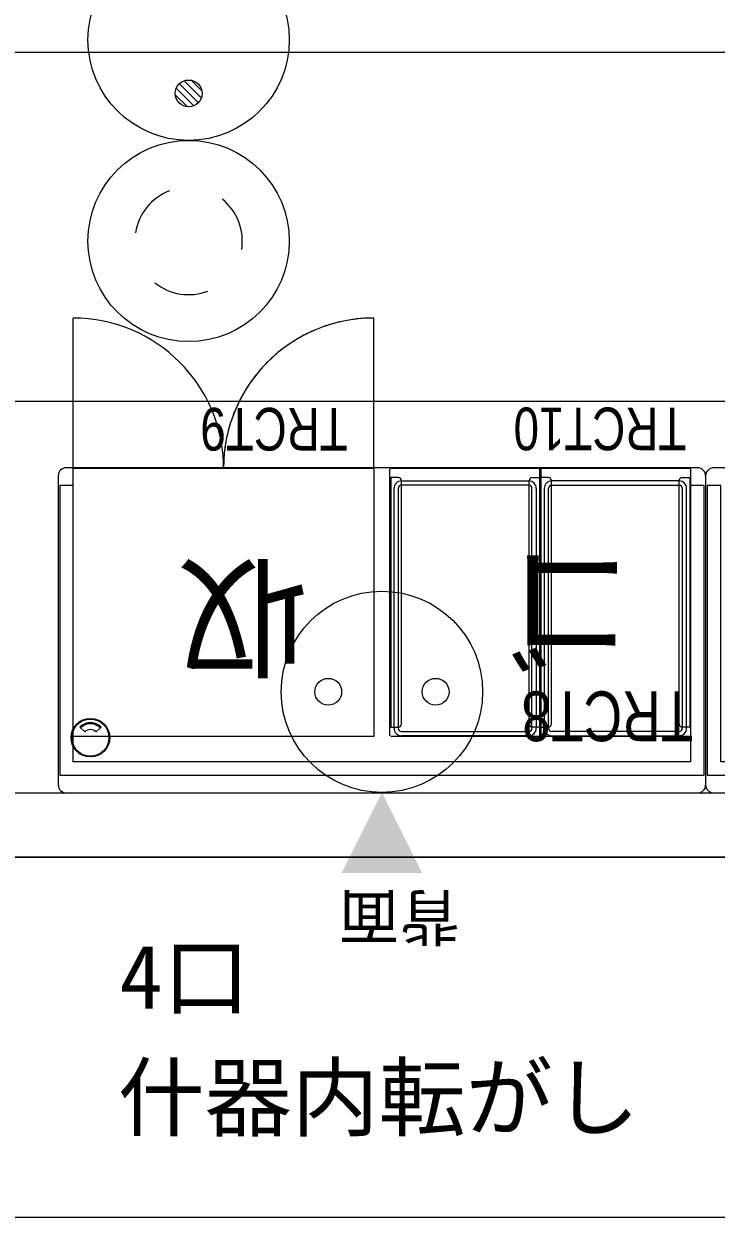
# Model space of a CAD drawing. Units: millimetres at full size, sheet at 1:100. Extents: x 3352 to 127672, y -40372 to 101181.
# Drawn here: x 58264 to 59553, y -11840 to -9616 of the extents above; entities that cross this region are included whole.
import ezdxf
from ezdxf.enums import TextEntityAlignment as Align

# ---------------------------------------------------------------- set-up
doc = ezdxf.new("R2010")
doc.units = ezdxf.units.MM
doc.header["$LTSCALE"] = 100
doc.linetypes.add('LONG_DASHED2', pattern=[13, 12, -1])
doc.layers.add('0-0', color=134, linetype='Continuous', lineweight=18)
doc.styles.add('MS UI Gothic', font='')
doc.styles.add('ＭＳ ゴシック', font='')
doc.styles.get('MS UI Gothic').set_extended_font_data('MS UI Gothic')
doc.styles.get('ＭＳ ゴシック').set_extended_font_data('MS Gothic')

msp = doc.modelspace()

# ---------------------------------------------------------------- linework, layer by layer
at = {"layer": '0-0', "color": 254}
for p, q in [((56605.2, -9668.6), (65728.8, -9668.6)), ((56605.2, -9668.6), (65728.8, -9668.6)), ((56605.2, -11168.6), (65728.8, -11168.6)), ((56605.2, -11168.6), (65728.8, -11168.6))]:
    msp.add_line(p, q, dxfattribs=at)
at = {"layer": '0-0'}
for p, q in [((58580.6, -9768.8), (58547.8, -9736)), ((58588.9, -9763), (58553.6, -9727.6)), ((58594.3, -9754.2), (58562.4, -9722.3)), ((58595.3, -9741.1), (58575.5, -9721.3)), ((58568.4, -9770.7), (58545.9, -9748.2)), ((58355.8, -10444.3), (58355.8, -10164.3)), ((58915.8, -10444.3), (58915.8, -10164.3)), ((59518.8, -10443.3), (58342.8, -10443.3)), ((58945.8, -10942.7), (58945.8, -10445.9)), ((58947.4, -10444.3), (59504.2, -10444.3)), ((59505.8, -10445.9), (59505.8, -10942.7)), ((60724.8, -10443.3), (59548.8, -10443.3)), ((58327.8, -10458.3), (58327.8, -11034.3)), ((58967.3, -10920.8), (58967.3, -10467.8)), ((58967.3, -10467.8), (59204.3, -10467.8)), ((59205, -10920.8), (59205, -10467.8)), ((59211, -10461.8), (59225, -10461.8)), ((59240.5, -10461.8), (59226.5, -10461.8)), ((59246.5, -10920.8), (59246.5, -10467.8)), ((59484.3, -10467.8), (59247.3, -10467.8)), ((59484.3, -10920.8), (59484.3, -10467.8)), ((59533.8, -10458.3), (59533.8, -11034.3)), ((59533.8, -10458.3), (59533.8, -11034.3)), ((58953.3, -10928.8), (58953.3, -10481.8)), ((58961.3, -10481.8), (58961.3, -10928.8)), ((59204.3, -10475.8), (58967.3, -10475.8)), ((59210.3, -10928.8), (59210.3, -10481.8)), ((59218.3, -10481.8), (59218.3, -10928.8)), ((59233.3, -10481.8), (59233.3, -10928.8)), ((59241.3, -10928.8), (59241.3, -10481.8)), ((59247.3, -10475.8), (59484.3, -10475.8)), ((59490.3, -10481.8), (59490.3, -10928.8)), ((59498.3, -10928.8), (59498.3, -10481.8)), ((58377.2, -10935.7), (58368, -10926.5)), ((58398.4, -10935.7), (58407.6, -10926.5)), ((58947.3, -10926.8), (58961.3, -10926.8)), ((58967.3, -10934.8), (59204.3, -10934.8)), ((59225, -10926.8), (59211, -10926.8)), ((59226.5, -10926.8), (59240.5, -10926.8)), ((59484.3, -10934.8), (59247.3, -10934.8)), ((59504.3, -10926.8), (59490.3, -10926.8)), ((59504.2, -10944.3), (58947.4, -10944.3)), ((59204.3, -10942.8), (58967.3, -10942.8)), ((59247.3, -10942.8), (59484.3, -10942.8)), ((57148.2, -11049.3), (60739.8, -11049.3)), ((57028.2, -11169.3), (60739.8, -11169.3))]:
    msp.add_line(p, q, dxfattribs=at)
at = {"layer": '0-0', "color": 1}
msp.add_lwpolyline([(57821.9, -7968.9), (56242.2, -7968.9), (56242.2, -11839.8), (61330.6, -11839.8), (61330.6, -10319.7), (57821.9, -10319.7)], close=True, dxfattribs=at)
at = {"layer": '0-0'}
for points in [[(58915.8, -10944.3), (58355.8, -10944.3), (58355.8, -10444.3), (58915.8, -10444.3)], [(59530.8, -10476.3), (59505.8, -10476.3), (59505.8, -10991.3), (58355.8, -10991.3), (58355.8, -10476.3), (58330.8, -10476.3), (58330.8, -11016.3), (59530.8, -11016.3)], [(60736.8, -10476.3), (60711.8, -10476.3), (60711.8, -10991.3), (59561.8, -10991.3), (59561.8, -10476.3), (59536.8, -10476.3), (59536.8, -11016.3), (60736.8, -11016.3)]]:
    msp.add_lwpolyline(points, close=True, dxfattribs=at)
for points in [[(59225, -10942.8), (59225, -10445.8), (59226.5, -10445.8), (59226.5, -10942.8)], [(58961.3, -10461.8), (58947.3, -10461.8), (58947.3, -10926.8)], [(59490.3, -10461.8), (59504.3, -10461.8), (59504.3, -10926.8)]]:
    msp.add_lwpolyline(points, dxfattribs=at)
at = {"layer": '0-0', "color": 230}
for centre, radius in [((58570.8, -9645.8), 187.5), ((58570.8, -9745.8), 25), ((58570.8, -10020.8), 187.5), ((58930.8, -10860.8), 187.5), ((58830.8, -10860.8), 25), ((59030.8, -10860.8), 25)]:
    msp.add_circle(centre, radius, dxfattribs=at)
at = {"layer": '0-0'}
for radius in [36, 34.5]:
    msp.add_circle((58387.8, -10946.3), radius, dxfattribs=at)
at = {"layer": '0-0', "color": 230}
for start, end in [(111.0585, 171.0585), (351.0585, 51.0585), (231.0585, 291.0585)]:
    msp.add_arc((58570.8, -10020.8), 100, start, end, dxfattribs=at)
at = {"layer": '0-0'}
for centre, radius, start, end in [((58355.8, -10444.3), 280, 0, 90), ((58915.8, -10444.3), 280, 90, 180), ((58342.8, -10458.3), 15, 90, 180), ((58947.4, -10445.9), 1.6, 90, 180), ((59504.2, -10445.9), 1.6, 360, 90), ((59518.8, -10458.3), 15, 0, 90), ((59548.8, -10458.3), 15, 90, 180), ((58967.3, -10481.8), 14, 90, 180), ((58961.3, -10467.8), 6, 360, 90), ((59204.3, -10481.8), 14, 360, 90), ((59211, -10467.8), 6, 90, 180), ((59247.3, -10481.8), 14, 90, 180), ((59240.5, -10467.8), 6, 0, 90), ((59490.3, -10467.8), 6, 90, 180), ((59484.3, -10481.8), 14, 360, 90), ((58967.3, -10481.8), 6, 90, 180), ((59204.3, -10481.8), 6, 360, 90), ((59247.3, -10481.8), 6, 90, 180), ((59484.3, -10481.8), 6, 360, 90), ((58387.8, -10946.3), 28, 45, 135), ((58387.8, -10946.3), 26, 45, 135), ((58387.8, -10946.3), 15, 45, 135), ((58967.3, -10928.8), 14, 180, 270), ((58961.3, -10920.8), 6, 270, 0), ((58967.3, -10928.8), 6, 179.9999, 270.0001), ((59204.3, -10928.8), 14, 270, 360), ((59204.3, -10928.8), 6, 270, 0), ((59211, -10920.8), 6, 180, 270), ((59247.3, -10928.8), 14, 180, 270), ((59240.5, -10920.8), 6, 270, 360), ((59247.3, -10928.8), 6, 180, 270), ((59490.3, -10920.8), 6, 180, 270), ((59484.3, -10928.8), 14, 270, 360), ((59484.3, -10928.8), 6, 269.9999, 0.0001), ((59504.2, -10942.7), 1.6, 270, 0), ((58342.8, -11034.3), 15, 180, 270), ((59518.8, -11034.3), 15, 270, 360), ((59548.8, -11034.3), 15, 180, 270)]:
    msp.add_arc(centre, radius, start, end, dxfattribs=at)
at = {"layer": '0-0', "linetype": 'LONG_DASHED2'}
msp.add_arc((58915.8, -10444.3), 280, 90, 180, dxfattribs=at)
at = {"layer": '0-0', "color": 1}
msp.add_solid([(58855.8, -11198.3), (58930.8, -11048.3), (59005.8, -11198.3)], dxfattribs=at)

# ---------------------------------------------------------------- texts
at = {"layer": '0-0', "color": 191, "style": 'MS UI Gothic', "width": 0.8}
for s, height, p in [('TRCT9', 79.56, (58867, -10307.8)), ('TRCT10', 79.56, (59497.6, -10307.2)), ('TRCT8', 92.82, (59510.7, -10832.2))]:
    msp.add_text(s, height=height, rotation=180, dxfattribs=at).set_placement(p, align=Align.BOTTOM_LEFT)
at = {"layer": '0-0', "style": 'ＭＳ ゴシック'}
for s, p in [('ゴ', (59402.7, -10562.3)), ('収', (58793.7, -10579))]:
    msp.add_text(s, height=178.2, rotation=180, dxfattribs=at).set_placement(p, align=Align.BOTTOM_LEFT)
at = {"layer": '0-0', "color": 1, "style": 'ＭＳ ゴシック'}
msp.add_text('背面', height=83.17, rotation=180, dxfattribs=at).set_placement((59076.8, -11214.6), align=Align.BOTTOM_LEFT)
at = {"layer": '0-0', "color": 230, "style": 'ＭＳ ゴシック'}
for s, p in [('4口', (58441.8, -11487.1)), ('什器内転がし', (58438.6, -11711.9))]:
    msp.add_text(s, height=118.8, dxfattribs=at).set_placement(p, align=Align.BOTTOM_LEFT)

doc.saveas('drawing.dxf')
